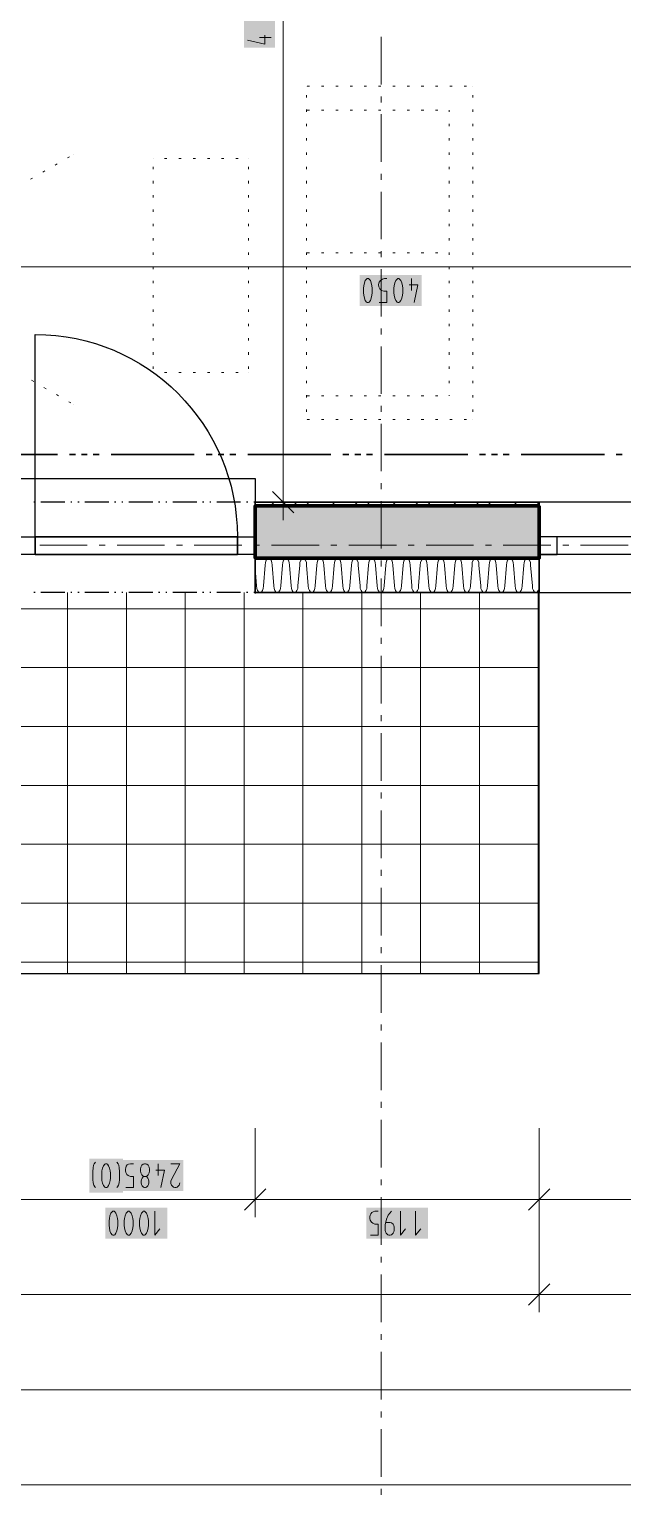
# Model space of a CAD drawing. Header units: millimetres. Extents: x 0 to 594, y 0 to 420.
# Drawn here: x 452.3 to 475.1, y 107.2 to 163.6 of the extents above; entities that cross this region are included whole.
import ezdxf

# ---------------------------------------------------------------- set-up
doc = ezdxf.new("R2010")
doc.units = ezdxf.units.MM
doc.header["$LTSCALE"] = 8
for name, color, linetype in [('PDF_Dvere', 7, 'Continuous'), ('PDF_Koty delkove', 7, 'Continuous'), ('PDF_Nabytek', 7, 'Continuous'), ('PDF_Obecne 0.25', 7, 'Continuous'), ('PDF_Okna', 7, 'Continuous'), ('PDF_Osy hlavni', 7, 'Continuous'), ('PDF_Pozarni useky', 7, 'Continuous'), ('PDF_Srafy', 7, 'Continuous'), ('PDF_Steny obvodove nosne', 7, 'Continuous'), ('PDF_Steny sendvic', 7, 'Continuous'), ('PDF_Zatepleni', 7, 'Continuous')]:
    doc.layers.add(name, color=color, linetype=linetype)

msp = doc.modelspace()

# ---------------------------------------------------------------- linework, layer by layer
at = {"layer": 'PDF_Dvere', "lineweight": 25}
msp.add_lwpolyline([(452.505, 144.084), (452.505, 151.869, -0.414213), (460.29, 144.084)], format="xyb", dxfattribs=at)
for points in [[(452.505, 143.397), (451.818, 143.397), (451.818, 144.084), (452.505, 144.084)], [(452.505, 143.397), (452.505, 144.084)], [(460.977, 143.397), (460.29, 143.397), (460.29, 144.084), (460.977, 144.084)], [(460.29, 143.397), (460.29, 144.084)]]:
    msp.add_lwpolyline(points, close=True, dxfattribs=at)
for points in [[(460.29, 144.084), (452.505, 144.084), (460.29, 144.084)], [(460.29, 143.397), (452.505, 143.397), (460.29, 143.397)]]:
    msp.add_lwpolyline(points, dxfattribs=at)
at = {"layer": 'PDF_Koty delkove', "lineweight": 18}
for points in [[(462.055, 145.412), (462.055, 167.145), (462.055, 182.78), (462.055, 188.275), (462.055, 189.603), (462.055, 196.014), (462.055, 212.729), (462.055, 218.728), (462.055, 220.102), (462.055, 222.575), (462.055, 229.444), (462.055, 236.313)], [(461.353, 163.387), (461.353, 163.044), (460.682, 163.191)], [(461.597, 163.289), (461.14, 163.289)], [(527.974, 154.474), (524.585, 154.474), (496.918, 154.474), (493.041, 154.474), (490.232, 154.474), (487.217, 154.474), (484.744, 154.474), (472.455, 154.474), (460.874, 154.474), (457.966, 154.474), (447.651, 154.474), (445.178, 154.474), (432.991, 154.474), (430.623, 154.474), (409.093, 154.474), (407.169, 154.474)], [(467.004, 154.016), (467.004, 153.558)], [(466.907, 153.772), (467.249, 153.772), (467.102, 153.1)], [(462.468, 145), (461.643, 145.824)], [(462.742, 145.412), (462.055, 145.412), (461.368, 145.412)], [(462.055, 145.412), (462.055, 144.725)], [(460.977, 119.589), (460.977, 119.999), (460.977, 120.008), (460.977, 121.329)], [(471.922, 118.597), (471.922, 118.612), (471.922, 118.62), (471.922, 118.674), (471.922, 118.683), (471.922, 118.709), (471.922, 118.718), (471.922, 118.738), (471.922, 118.747), (471.922, 118.814), (471.922, 118.824), (471.922, 118.854), (471.922, 118.864), (471.922, 118.935), (471.922, 118.944), (471.922, 119.165), (471.922, 119.173), (471.922, 119.331), (471.922, 119.335), (471.922, 119.666), (471.922, 119.674), (471.922, 121.329)], [(454.818, 119.039), (454.793, 119.069), (454.756, 119.131), (454.732, 119.221), (454.72, 119.344), (454.72, 119.649), (454.732, 119.802), (454.744, 119.894), (454.769, 119.955), (454.818, 120.015)], [(455.33, 119.115), (455.367, 119.207), (455.391, 119.314), (455.404, 119.405), (455.404, 119.588), (455.391, 119.679), (455.367, 119.786), (455.33, 119.878), (455.282, 119.939), (455.257, 119.955), (455.208, 119.955), (455.183, 119.939), (455.135, 119.878), (455.098, 119.786), (455.074, 119.679), (455.062, 119.588)], [(455.062, 119.588), (455.062, 119.405), (455.074, 119.314), (455.098, 119.207), (455.135, 119.115), (455.183, 119.054), (455.208, 119.039), (455.257, 119.039), (455.282, 119.054), (455.33, 119.115)], [(455.648, 120.015), (455.697, 119.955), (455.721, 119.894), (455.733, 119.802), (455.746, 119.649), (455.746, 119.344), (455.733, 119.221), (455.708, 119.131), (455.672, 119.069), (455.648, 119.039)], [(455.999, 119.039), (456.292, 119.039), (456.292, 119.466), (456.169, 119.466), (456.084, 119.497), (456.035, 119.543), (455.987, 119.619), (455.975, 119.679), (455.975, 119.741), (455.987, 119.802), (456.011, 119.862), (456.048, 119.908), (456.096, 119.939), (456.169, 119.955), (456.292, 119.955)], [(457.147, 119.71), (457.489, 119.71), (457.342, 119.039)], [(457.244, 119.955), (457.244, 119.497)], [(457.733, 119.955), (458.075, 119.955), (457.757, 119.344), (457.733, 119.283), (457.733, 119.191), (457.757, 119.131), (457.794, 119.085), (457.831, 119.054), (457.88, 119.039), (457.928, 119.039), (457.977, 119.054), (458.014, 119.085), (458.05, 119.131), (458.075, 119.221)], [(460.977, 118.581), (460.977, 118.588), (460.977, 118.596), (460.977, 118.605), (460.977, 118.613), (460.977, 118.618), (460.977, 118.627), (460.977, 118.651), (460.977, 118.66), (460.977, 118.667), (460.977, 118.676), (460.977, 118.695), (460.977, 118.705), (460.977, 118.772), (460.977, 118.783), (460.977, 118.815), (460.977, 118.826), (460.977, 118.851), (460.977, 118.862), (460.977, 118.945), (460.977, 118.957), (460.977, 118.995), (460.977, 119.007), (460.977, 119.094), (460.977, 119.106), (460.977, 119.379), (460.977, 119.388), (460.977, 119.584), (460.977, 119.589)], [(456.805, 119.45), (456.841, 119.405), (456.866, 119.344), (456.878, 119.283), (456.878, 119.221), (456.866, 119.161), (456.841, 119.1), (456.792, 119.054), (456.756, 119.039), (456.707, 119.039), (456.671, 119.054), (456.622, 119.1), (456.597, 119.161), (456.585, 119.221), (456.585, 119.283), (456.597, 119.344), (456.622, 119.405), (456.658, 119.45), (456.682, 119.466)], [(456.781, 119.466), (456.805, 119.45)], [(461.389, 118.993), (460.565, 118.169)], [(460.977, 119.268), (460.977, 118.581), (460.977, 117.894)], [(472.334, 118.993), (471.51, 118.169)], [(471.922, 119.268), (471.922, 118.581), (471.922, 117.894)], [(451.818, 118.581), (452.575, 118.581), (454.194, 118.581), (458.077, 118.581), (459.519, 118.581), (460.418, 118.581), (460.977, 118.581), (461.784, 118.581), (464.249, 118.581), (465.492, 118.581), (471.922, 118.581), (472.368, 118.581), (473.349, 118.581), (475.935, 118.581)], [(471.922, 118.581), (471.922, 118.584), (471.922, 118.589), (471.922, 118.597)], [(455.676, 117.482), (455.688, 117.573), (455.688, 117.756), (455.676, 117.848), (455.651, 117.955), (455.614, 118.046), (455.566, 118.108), (455.541, 118.123), (455.492, 118.123), (455.467, 118.108), (455.419, 118.046), (455.382, 117.955), (455.358, 117.848), (455.346, 117.756)], [(456.52, 117.756), (456.52, 117.573), (456.532, 117.482), (456.556, 117.375), (456.593, 117.283), (456.642, 117.222), (456.667, 117.207), (456.715, 117.207), (456.74, 117.222), (456.788, 117.283), (456.825, 117.375), (456.85, 117.482), (456.862, 117.573), (456.862, 117.756), (456.85, 117.848), (456.825, 117.955), (456.788, 118.046), (456.74, 118.108), (456.715, 118.123), (456.667, 118.123), (456.642, 118.108), (456.593, 118.046), (456.556, 117.955), (456.532, 117.848), (456.52, 117.756)], [(457.107, 118.123), (457.107, 117.207), (457.302, 117.451)], [(465.422, 117.207), (465.715, 117.207), (465.715, 117.634), (465.592, 117.634), (465.507, 117.665), (465.458, 117.711), (465.41, 117.787), (465.397, 117.848), (465.397, 117.909), (465.41, 117.97), (465.434, 118.031), (465.471, 118.077), (465.519, 118.108), (465.592, 118.123), (465.715, 118.123)], [(466.229, 118.123), (466.106, 117.97), (466.033, 117.817), (465.984, 117.604), (465.984, 117.39), (465.997, 117.329), (466.021, 117.283), (466.045, 117.253), (466.082, 117.222), (466.131, 117.207), (466.18, 117.207), (466.229, 117.222), (466.265, 117.253), (466.29, 117.283), (466.315, 117.329), (466.327, 117.39), (466.327, 117.512), (466.315, 117.573), (466.29, 117.634), (466.229, 117.68), (466.18, 117.696), (466.009, 117.696)], [(466.571, 118.123), (466.571, 117.207), (466.767, 117.451)], [(467.159, 118.123), (467.159, 117.207), (467.354, 117.451)], [(471.922, 114.923), (471.922, 118.389)], [(455.346, 117.756), (455.346, 117.573), (455.358, 117.482), (455.382, 117.375), (455.419, 117.283), (455.467, 117.222), (455.492, 117.207), (455.541, 117.207), (455.566, 117.222), (455.614, 117.283), (455.651, 117.375), (455.676, 117.482)], [(471.922, 115.61), (471.922, 114.923), (471.922, 114.236)], [(472.334, 115.335), (471.51, 114.511)], [(542.628, 114.923), (535.955, 114.923), (527.974, 114.923), (509.656, 114.923), (471.922, 114.923), (428.509, 114.923), (397.232, 114.923), (368.84, 114.923), (332.021, 114.923), (303.629, 114.923), (281.831, 114.923), (253.439, 114.923), (216.621, 114.923), (188.229, 114.923), (162.355, 114.923), (144.112, 114.923), (139.207, 114.923), (109.188, 114.923), (95.862, 114.923)], [(527.974, 111.254), (337.345, 111.254), (144.112, 111.254), (139.207, 111.254), (109.188, 111.254), (95.862, 111.254)], [(527.974, 107.591), (313.269, 107.591), (95.862, 107.591)]]:
    msp.add_lwpolyline(points, dxfattribs=at)
for points in [[(465.145, 153.649), (465.145, 153.466), (465.158, 153.375), (465.182, 153.268), (465.219, 153.176), (465.267, 153.115), (465.292, 153.1), (465.341, 153.1), (465.366, 153.115), (465.414, 153.176), (465.451, 153.268), (465.476, 153.375), (465.488, 153.466), (465.488, 153.649), (465.476, 153.741), (465.451, 153.848), (465.414, 153.939), (465.366, 154.001), (465.341, 154.016), (465.292, 154.016), (465.267, 154.001), (465.219, 153.939), (465.182, 153.848), (465.158, 153.741)], [(466.32, 153.649), (466.32, 153.466), (466.332, 153.375), (466.356, 153.268), (466.393, 153.176), (466.441, 153.115), (466.466, 153.1), (466.515, 153.1), (466.54, 153.115), (466.588, 153.176), (466.625, 153.268), (466.65, 153.375), (466.662, 153.466), (466.662, 153.649), (466.65, 153.741), (466.625, 153.848), (466.588, 153.939), (466.54, 154.001), (466.515, 154.016), (466.466, 154.016), (466.441, 154.001), (466.393, 153.939), (466.356, 153.848), (466.332, 153.741)], [(456.561, 119.741), (456.561, 119.679), (456.573, 119.603), (456.609, 119.527), (456.658, 119.481), (456.682, 119.466), (456.781, 119.466), (456.805, 119.481), (456.854, 119.527), (456.89, 119.603), (456.903, 119.679), (456.903, 119.741), (456.89, 119.817), (456.854, 119.894), (456.805, 119.939), (456.756, 119.955), (456.707, 119.955), (456.658, 119.939), (456.609, 119.894), (456.573, 119.817)], [(455.933, 117.756), (455.933, 117.573), (455.945, 117.482), (455.969, 117.375), (456.006, 117.283), (456.054, 117.222), (456.079, 117.207), (456.128, 117.207), (456.153, 117.222), (456.201, 117.283), (456.238, 117.375), (456.263, 117.482), (456.275, 117.573), (456.275, 117.756), (456.263, 117.848), (456.238, 117.955), (456.201, 118.046), (456.153, 118.108), (456.128, 118.123), (456.079, 118.123), (456.054, 118.108), (456.006, 118.046), (455.969, 117.955), (455.945, 117.848)]]:
    msp.add_lwpolyline(points, close=True, dxfattribs=at)
msp.add_lwpolyline([(465.757, 153.1), (466.05, 153.1), (466.05, 153.527), (465.928, 153.527), (465.843, 153.558, -0.843843), (466.05, 154.016)], format="xyb", dxfattribs=at)
at = {"layer": 'PDF_Koty delkove', "color": 7, "lineweight": 18, "true_color": 0xffffff, "transparency": 33554559}
for points in [[(461.735, 162.907), (461.735, 165.285), (460.544, 162.907), (460.544, 165.285)], [(467.387, 154.154), (465.008, 154.154), (467.387, 152.963), (465.008, 152.963)], [(455.883, 120.153), (454.583, 120.153), (455.883, 118.841), (454.583, 118.841)], [(458.213, 120.092), (455.837, 120.092), (458.213, 118.902), (455.837, 118.902)], [(457.587, 118.261), (455.208, 118.261), (457.587, 117.07), (455.208, 117.07)], [(467.639, 118.261), (465.26, 118.261), (467.639, 117.07), (465.26, 117.07)]]:
    msp.add_solid(points, dxfattribs=at)
at = {"layer": 'PDF_Nabytek', "lineweight": 13}
for points in [[(462.957, 161.417), (462.957, 161.417)], [(462.957, 161.417), (462.957, 161.417)], [(463.073, 161.417), (462.981, 161.417)], [(463.622, 161.417), (463.531, 161.417)], [(464.172, 161.417), (464.08, 161.417)], [(464.721, 161.417), (464.63, 161.417)], [(465.271, 161.417), (465.179, 161.417)], [(465.82, 161.417), (465.729, 161.417)], [(466.37, 161.417), (466.278, 161.417)], [(466.919, 161.417), (466.828, 161.417)], [(467.469, 161.417), (467.377, 161.417)], [(468.018, 161.417), (467.927, 161.417)], [(468.568, 161.417), (468.476, 161.417)], [(469.117, 161.417), (469.026, 161.417)], [(469.368, 161.417), (469.368, 161.417)], [(469.368, 161.417), (469.368, 161.417)], [(462.957, 160.98), (462.957, 161.071)], [(469.368, 160.98), (469.368, 161.071)], [(462.957, 160.43), (462.957, 160.522)], [(462.957, 160.501), (462.957, 160.501)], [(463.073, 160.501), (462.981, 160.501)], [(463.622, 160.501), (463.531, 160.501)], [(464.172, 160.501), (464.08, 160.501)], [(464.721, 160.501), (464.63, 160.501)], [(465.271, 160.501), (465.179, 160.501)], [(465.82, 160.501), (465.729, 160.501)], [(466.37, 160.501), (466.278, 160.501)], [(466.919, 160.501), (466.828, 160.501)], [(467.469, 160.501), (467.377, 160.501)], [(468.018, 160.501), (467.927, 160.501)], [(468.453, 160.43), (468.453, 160.501)], [(468.453, 160.501), (468.453, 160.501)], [(468.453, 160.501), (468.453, 160.501)], [(469.368, 160.43), (469.368, 160.522)], [(462.957, 159.881), (462.957, 159.972)], [(468.453, 159.881), (468.453, 159.972)], [(469.368, 159.881), (469.368, 159.972)], [(462.957, 159.331), (462.957, 159.423)], [(468.453, 159.331), (468.453, 159.423)], [(469.368, 159.331), (469.368, 159.423)], [(453.743, 158.663), (453.822, 158.708)], [(453.961, 158.789), (453.961, 158.789)], [(457.052, 158.64), (457.052, 158.64)], [(457.052, 158.64), (457.052, 158.64)], [(457.577, 158.64), (457.486, 158.64)], [(458.127, 158.64), (458.035, 158.64)], [(458.676, 158.64), (458.585, 158.64)], [(459.226, 158.64), (459.134, 158.64)], [(459.775, 158.64), (459.684, 158.64)], [(460.325, 158.64), (460.233, 158.64)], [(460.716, 158.64), (460.716, 158.64)], [(460.716, 158.64), (460.716, 158.64)], [(462.957, 158.782), (462.957, 158.873)], [(468.453, 158.782), (468.453, 158.873)], [(469.368, 158.782), (469.368, 158.873)], [(452.791, 158.113), (452.87, 158.159)], [(453.267, 158.388), (453.346, 158.434)], [(457.052, 158.232), (457.052, 158.324)], [(460.716, 158.232), (460.716, 158.324)], [(462.957, 158.232), (462.957, 158.324)], [(468.453, 158.232), (468.453, 158.324)], [(469.368, 158.232), (469.368, 158.324)], [(452.315, 157.838), (452.394, 157.884)], [(457.052, 157.683), (457.052, 157.774)], [(460.716, 157.683), (460.716, 157.774)], [(462.957, 157.683), (462.957, 157.774)], [(468.453, 157.683), (468.453, 157.774)], [(469.368, 157.683), (469.368, 157.774)], [(457.052, 157.133), (457.052, 157.225)], [(460.716, 157.133), (460.716, 157.225)], [(462.957, 157.133), (462.957, 157.225)], [(468.453, 157.133), (468.453, 157.225)], [(469.368, 157.133), (469.368, 157.225)], [(457.052, 156.584), (457.052, 156.675)], [(460.716, 156.584), (460.716, 156.675)], [(462.957, 156.584), (462.957, 156.675)], [(468.453, 156.584), (468.453, 156.675)], [(469.368, 156.584), (469.368, 156.675)], [(457.052, 156.034), (457.052, 156.126)], [(460.716, 156.034), (460.716, 156.126)], [(462.957, 156.034), (462.957, 156.126)], [(468.453, 156.034), (468.453, 156.126)], [(469.368, 156.034), (469.368, 156.126)], [(457.052, 155.484), (457.052, 155.576)], [(460.716, 155.484), (460.716, 155.576)], [(462.957, 155.484), (462.957, 155.576)], [(468.453, 155.484), (468.453, 155.576)], [(469.368, 155.484), (469.368, 155.576)], [(457.052, 154.935), (457.052, 155.027)], [(460.716, 154.935), (460.716, 155.027)], [(462.957, 154.935), (462.957, 155.027)], [(462.957, 155.006), (462.957, 155.006)], [(463.073, 155.006), (462.981, 155.006)], [(463.622, 155.006), (463.531, 155.006)], [(464.172, 155.006), (464.08, 155.006)], [(464.721, 155.006), (464.63, 155.006)], [(465.271, 155.006), (465.179, 155.006)], [(465.82, 155.006), (465.729, 155.006)], [(466.37, 155.006), (466.278, 155.006)], [(466.919, 155.006), (466.828, 155.006)], [(467.469, 155.006), (467.377, 155.006)], [(468.018, 155.006), (467.927, 155.006)], [(468.453, 154.935), (468.453, 155.027)], [(468.453, 155.006), (468.453, 155.006)], [(469.368, 154.935), (469.368, 155.027)], [(457.052, 154.385), (457.052, 154.477)], [(460.716, 154.385), (460.716, 154.477)], [(462.957, 154.385), (462.957, 154.477)], [(468.453, 154.385), (468.453, 154.477)], [(469.368, 154.385), (469.368, 154.477)], [(457.052, 153.836), (457.052, 153.927)], [(460.716, 153.836), (460.716, 153.927)], [(462.957, 153.836), (462.957, 153.927)], [(468.453, 153.836), (468.453, 153.927)], [(469.368, 153.836), (469.368, 153.927)], [(457.052, 153.286), (457.052, 153.378)], [(457.052, 152.737), (457.052, 152.828)], [(460.716, 153.286), (460.716, 153.378)], [(460.716, 152.737), (460.716, 152.828)], [(462.957, 153.286), (462.957, 153.378)], [(462.957, 152.737), (462.957, 152.828)], [(468.453, 153.286), (468.453, 153.378)], [(468.453, 152.737), (468.453, 152.828)], [(469.368, 153.286), (469.368, 153.378)], [(469.368, 152.737), (469.368, 152.828)], [(457.052, 152.187), (457.052, 152.279)], [(460.716, 152.187), (460.716, 152.279)], [(462.957, 152.187), (462.957, 152.279)], [(468.453, 152.187), (468.453, 152.279)], [(469.368, 152.187), (469.368, 152.279)], [(457.052, 151.638), (457.052, 151.729)], [(460.716, 151.638), (460.716, 151.729)], [(462.957, 151.638), (462.957, 151.729)], [(468.453, 151.638), (468.453, 151.729)], [(469.368, 151.638), (469.368, 151.729)], [(457.052, 151.088), (457.052, 151.18)], [(460.716, 151.088), (460.716, 151.18)], [(462.957, 151.088), (462.957, 151.18)], [(468.453, 151.088), (468.453, 151.18)], [(469.368, 151.088), (469.368, 151.18)], [(457.052, 150.539), (457.052, 150.63)], [(460.716, 150.539), (460.716, 150.63)], [(462.957, 150.539), (462.957, 150.63)], [(468.453, 150.539), (468.453, 150.63)], [(469.368, 150.539), (469.368, 150.63)], [(452.443, 150.056), (452.364, 150.102)], [(457.052, 150.397), (457.052, 150.397)], [(457.052, 150.397), (457.052, 150.397)], [(457.577, 150.397), (457.486, 150.397)], [(458.127, 150.397), (458.035, 150.397)], [(458.676, 150.397), (458.585, 150.397)], [(459.226, 150.397), (459.134, 150.397)], [(459.775, 150.397), (459.684, 150.397)], [(460.325, 150.397), (460.233, 150.397)], [(460.716, 150.397), (460.716, 150.397)], [(460.716, 150.397), (460.716, 150.397)], [(462.957, 149.989), (462.957, 150.081)], [(468.453, 149.989), (468.453, 150.081)], [(469.368, 149.989), (469.368, 150.081)], [(452.919, 149.781), (452.84, 149.827)], [(453.395, 149.506), (453.316, 149.552)], [(462.957, 149.44), (462.957, 149.531)], [(462.957, 149.51), (462.957, 149.51)], [(463.073, 149.51), (462.981, 149.51)], [(463.622, 149.51), (463.531, 149.51)], [(464.172, 149.51), (464.08, 149.51)], [(464.721, 149.51), (464.63, 149.51)], [(465.271, 149.51), (465.179, 149.51)], [(465.82, 149.51), (465.729, 149.51)], [(466.37, 149.51), (466.278, 149.51)], [(466.919, 149.51), (466.828, 149.51)], [(467.469, 149.51), (467.377, 149.51)], [(468.018, 149.51), (467.927, 149.51)], [(468.453, 149.51), (468.453, 149.531)], [(468.453, 149.51), (468.453, 149.51)], [(468.453, 149.51), (468.453, 149.51)], [(469.368, 149.44), (469.368, 149.531)], [(453.871, 149.232), (453.792, 149.277)], [(453.961, 149.18), (453.961, 149.18)], [(462.957, 148.89), (462.957, 148.982)], [(469.368, 148.89), (469.368, 148.982)], [(462.957, 148.594), (462.957, 148.594)], [(462.957, 148.594), (462.957, 148.594)], [(463.073, 148.594), (462.981, 148.594)], [(463.622, 148.594), (463.531, 148.594)], [(464.172, 148.594), (464.08, 148.594)], [(464.721, 148.594), (464.63, 148.594)], [(465.271, 148.594), (465.179, 148.594)], [(465.82, 148.594), (465.729, 148.594)], [(466.37, 148.594), (466.278, 148.594)], [(466.919, 148.594), (466.828, 148.594)], [(467.469, 148.594), (467.377, 148.594)], [(468.018, 148.594), (467.927, 148.594)], [(468.568, 148.594), (468.476, 148.594)], [(469.117, 148.594), (469.026, 148.594)], [(469.368, 148.594), (469.368, 148.594)], [(469.368, 148.594), (469.368, 148.594)]]:
    msp.add_lwpolyline(points, dxfattribs=at)
at = {"layer": 'PDF_Obecne 0.25', "lineweight": 25}
for points in [[(451.818, 145.412), (451.818, 146.328), (460.977, 146.328), (460.977, 145.412)], [(447.743, 127.278), (471.922, 127.278), (471.922, 141.932)]]:
    msp.add_lwpolyline(points, dxfattribs=at)
at = {"layer": 'PDF_Okna', "lineweight": 25}
for points in [[(484.744, 145.412), (471.922, 145.412)], [(484.744, 144.084), (471.922, 144.084)], [(484.744, 143.397), (471.922, 143.397)], [(471.922, 141.932), (484.744, 141.932)]]:
    msp.add_lwpolyline(points, dxfattribs=at)
msp.add_lwpolyline([(471.922, 143.397), (472.609, 143.397), (472.609, 144.084), (471.922, 144.084)], close=True, dxfattribs=at)
at = {"layer": 'PDF_Osy hlavni', "lineweight": 18}
for points in [[(465.831, 161.483), (465.831, 163.315)], [(465.831, 160.797), (465.831, 161.026)], [(465.831, 158.507), (465.831, 160.339)], [(465.831, 157.82), (465.831, 158.049)], [(465.831, 155.53), (465.831, 157.362)], [(465.831, 154.843), (465.831, 155.072)], [(465.831, 152.554), (465.831, 154.385)], [(465.831, 151.867), (465.831, 152.096)], [(465.831, 149.577), (465.831, 151.409)], [(465.831, 148.89), (465.831, 149.119)], [(465.831, 146.6), (465.831, 148.432)], [(465.831, 145.914), (465.831, 146.142)], [(465.831, 143.624), (465.831, 145.456)], [(454.509, 143.763), (452.677, 143.763)], [(455.196, 143.763), (454.967, 143.763)], [(457.486, 143.763), (455.654, 143.763)], [(458.173, 143.763), (457.944, 143.763)], [(460.462, 143.763), (458.631, 143.763)], [(461.149, 143.763), (460.92, 143.763)], [(463.439, 143.763), (461.607, 143.763)], [(464.126, 143.763), (463.897, 143.763)], [(466.416, 143.763), (464.584, 143.763)], [(467.102, 143.763), (466.874, 143.763)], [(469.392, 143.763), (467.56, 143.763)], [(470.079, 143.763), (469.85, 143.763)], [(472.369, 143.763), (470.537, 143.763)], [(473.056, 143.763), (472.827, 143.763)], [(475.345, 143.763), (473.514, 143.763)], [(465.831, 142.937), (465.831, 143.166)], [(465.831, 140.647), (465.831, 142.479)], [(465.831, 139.96), (465.831, 140.189)], [(465.831, 137.671), (465.831, 139.502)], [(465.831, 136.984), (465.831, 137.213)], [(465.831, 134.694), (465.831, 136.526)], [(465.831, 134.007), (465.831, 134.236)], [(465.831, 131.717), (465.831, 133.549)], [(465.831, 131.031), (465.831, 131.259)], [(465.831, 128.741), (465.831, 130.573)], [(465.831, 128.054), (465.831, 128.283)], [(465.831, 125.764), (465.831, 127.596)], [(465.831, 125.077), (465.831, 125.306)], [(465.831, 122.788), (465.831, 124.619)], [(465.831, 122.101), (465.831, 122.33)], [(465.831, 119.811), (465.831, 121.643)], [(465.831, 119.124), (465.831, 119.353)], [(465.831, 116.834), (465.831, 118.666)], [(465.831, 116.147), (465.831, 116.376)], [(465.831, 113.858), (465.831, 115.69)], [(465.831, 113.171), (465.831, 113.4)], [(465.831, 110.881), (465.831, 112.713)], [(465.831, 110.194), (465.831, 110.423)], [(465.831, 107.905), (465.831, 109.736)], [(465.831, 107.218), (465.831, 107.447)]]:
    msp.add_lwpolyline(points, dxfattribs=at)
at = {"layer": 'PDF_Pozarni useky', "lineweight": 35}
for points in [[(453.364, 147.244), (450.159, 147.244)], [(454.051, 147.244), (453.822, 147.244)], [(454.509, 147.244), (454.28, 147.244)], [(454.967, 147.244), (454.738, 147.244)], [(458.631, 147.244), (455.425, 147.244)], [(459.318, 147.244), (459.089, 147.244)], [(459.775, 147.244), (459.546, 147.244)], [(460.233, 147.244), (460.004, 147.244)], [(463.897, 147.244), (460.691, 147.244)], [(464.584, 147.244), (464.355, 147.244)], [(465.042, 147.244), (464.813, 147.244)], [(465.5, 147.244), (465.271, 147.244)], [(469.163, 147.244), (465.958, 147.244)], [(469.85, 147.244), (469.621, 147.244)], [(470.308, 147.244), (470.079, 147.244)], [(470.766, 147.244), (470.537, 147.244)], [(474.429, 147.244), (471.224, 147.244)], [(475.116, 147.244), (474.887, 147.244)]]:
    msp.add_lwpolyline(points, dxfattribs=at)
at = {"layer": 'PDF_Srafy', "lineweight": 9}
for points in [[(453.746, 141.932), (453.746, 141.314), (453.746, 136.78), (453.746, 132.247), (453.746, 127.713), (453.746, 127.278)], [(456.013, 141.932), (456.013, 139.047), (456.013, 134.513), (456.013, 129.98), (456.013, 127.278)], [(458.28, 141.932), (458.28, 141.314)], [(460.546, 141.932), (460.546, 139.047)], [(462.813, 141.932), (462.813, 141.314), (462.813, 136.78)], [(465.08, 141.932), (465.08, 139.047), (465.08, 134.513)], [(467.346, 141.932), (467.346, 141.314), (467.346, 136.78), (467.346, 132.247)], [(469.613, 141.932), (469.613, 139.047), (469.613, 134.513), (469.613, 129.98)], [(471.88, 141.932), (471.88, 141.314), (471.88, 136.78), (471.88, 132.247), (471.88, 127.713), (471.88, 127.278)], [(471.922, 141.314), (471.88, 141.314), (467.346, 141.314), (462.813, 141.314), (458.28, 141.314), (453.746, 141.314), (449.213, 141.314), (444.68, 141.314), (440.146, 141.314)], [(458.28, 141.314), (458.28, 136.78), (458.28, 132.247), (458.28, 127.713), (458.28, 127.278)], [(471.922, 139.047), (469.613, 139.047), (465.08, 139.047), (460.546, 139.047), (456.013, 139.047), (451.48, 139.047), (446.946, 139.047), (442.413, 139.047)], [(460.546, 139.047), (460.546, 134.513), (460.546, 129.98), (460.546, 127.278)], [(471.922, 136.78), (471.88, 136.78), (467.346, 136.78), (462.813, 136.78), (458.28, 136.78), (453.746, 136.78), (449.213, 136.78), (444.68, 136.78)], [(462.813, 136.78), (462.813, 132.247), (462.813, 127.713), (462.813, 127.278)], [(471.922, 134.513), (469.613, 134.513), (465.08, 134.513), (460.546, 134.513), (456.013, 134.513), (451.48, 134.513), (446.946, 134.513)], [(465.08, 134.513), (465.08, 129.98), (465.08, 127.278)], [(471.922, 132.247), (471.88, 132.247), (467.346, 132.247), (462.813, 132.247), (458.28, 132.247), (453.746, 132.247), (449.213, 132.247)], [(467.346, 132.247), (467.346, 127.713), (467.346, 127.278)], [(471.922, 129.98), (469.613, 129.98), (465.08, 129.98), (460.546, 129.98), (456.013, 129.98), (451.48, 129.98)], [(469.613, 129.98), (469.613, 127.278)], [(453.746, 127.713), (449.213, 127.713), (444.68, 127.713), (440.146, 127.713), (435.613, 127.713), (431.08, 127.713), (428.509, 127.713)], [(471.922, 127.713), (471.88, 127.713), (467.346, 127.713), (462.813, 127.713), (458.28, 127.713), (453.746, 127.713)]]:
    msp.add_lwpolyline(points, dxfattribs=at)
at = {"layer": 'PDF_Steny obvodove nosne', "lineweight": 70}
msp.add_lwpolyline([(471.922, 145.275), (460.977, 145.275), (460.977, 143.26), (471.922, 143.26)], close=True, dxfattribs=at)
at = {"layer": 'PDF_Steny obvodove nosne', "color": 9, "lineweight": 9, "true_color": 0xc0c0c0, "transparency": 33554559}
msp.add_solid([(471.922, 145.275), (460.977, 145.275), (471.922, 143.26), (460.977, 143.26)], dxfattribs=at)
at = {"layer": 'PDF_Steny sendvic', "lineweight": 25}
for points in [[(452.494, 145.412), (452.448, 145.412)], [(453.639, 145.412), (452.723, 145.412)], [(453.914, 145.412), (453.868, 145.412)], [(454.189, 145.412), (454.143, 145.412)], [(455.333, 145.412), (454.418, 145.412)], [(455.608, 145.412), (455.562, 145.412)], [(455.883, 145.412), (455.837, 145.412)], [(457.028, 145.412), (456.112, 145.412)], [(457.303, 145.412), (457.257, 145.412)], [(457.577, 145.412), (457.532, 145.412)], [(458.722, 145.412), (457.806, 145.412)], [(458.997, 145.412), (458.951, 145.412)], [(459.272, 145.412), (459.226, 145.412)], [(460.417, 145.412), (459.501, 145.412)], [(460.691, 145.412), (460.646, 145.412)], [(460.966, 145.412), (460.92, 145.412)], [(452.494, 141.932), (452.448, 141.932)], [(453.639, 141.932), (452.723, 141.932)], [(453.914, 141.932), (453.868, 141.932)], [(454.189, 141.932), (454.143, 141.932)], [(455.333, 141.932), (454.418, 141.932)], [(455.608, 141.932), (455.562, 141.932)], [(455.883, 141.932), (455.837, 141.932)], [(457.028, 141.932), (456.112, 141.932)], [(457.303, 141.932), (457.257, 141.932)], [(457.577, 141.932), (457.532, 141.932)], [(458.722, 141.932), (457.806, 141.932)], [(458.997, 141.932), (458.951, 141.932)], [(459.272, 141.932), (459.226, 141.932)], [(460.417, 141.932), (459.501, 141.932)], [(460.691, 141.932), (460.646, 141.932)], [(460.966, 141.932), (460.92, 141.932)]]:
    msp.add_lwpolyline(points, dxfattribs=at)
at = {"layer": 'PDF_Steny sendvic', "lineweight": 35}
for points in [[(460.977, 145.275), (460.977, 145.412)], [(471.922, 145.412), (460.977, 145.412)], [(460.977, 145.275), (471.922, 145.275)], [(471.922, 145.412), (471.922, 145.275)]]:
    msp.add_lwpolyline(points, dxfattribs=at)
at = {"layer": 'PDF_Steny sendvic', "lineweight": 9}
for points in [[(461.572, 145.275), (461.71, 145.412)], [(462.621, 145.275), (462.484, 145.412)], [(463.088, 145.275), (462.951, 145.412)], [(463.908, 145.275), (464.045, 145.412)], [(464.957, 145.275), (464.819, 145.412)], [(465.424, 145.275), (465.286, 145.412)], [(466.243, 145.275), (466.381, 145.412)], [(466.381, 145.412), (466.381, 145.412)], [(467.292, 145.275), (467.155, 145.412)], [(467.759, 145.275), (467.622, 145.412)], [(468.579, 145.275), (468.716, 145.412)], [(469.628, 145.275), (469.49, 145.412)], [(470.095, 145.275), (469.957, 145.412)], [(470.914, 145.275), (471.052, 145.412)], [(471.922, 145.316), (471.826, 145.412)]]:
    msp.add_lwpolyline(points, dxfattribs=at)
at = {"layer": 'PDF_Steny sendvic', "lineweight": 25, "transparency": 33554559}
for points in [[(461.034, 145.412), (460.977, 145.355), (460.977, 145.469), (460.92, 145.412)], [(461.034, 141.932), (460.977, 141.874), (460.977, 141.989), (460.92, 141.932)]]:
    msp.add_solid(points, dxfattribs=at)
at = {"layer": 'PDF_Zatepleni', "lineweight": 35}
msp.add_lwpolyline([(471.922, 143.26), (460.977, 143.26), (460.977, 143.076), (460.977, 141.932), (471.922, 141.932), (471.922, 143.076)], close=True, dxfattribs=at)
at = {"layer": 'PDF_Zatepleni', "lineweight": 9}
for points in [[(461.483, 143.259), (461.446, 143.241), (461.402, 143.183), (461.374, 143.096), (461.363, 142.994)], [(461.63, 142.994), (461.62, 143.096), (461.591, 143.183), (461.548, 143.241), (461.511, 143.259)], [(462.147, 143.259), (462.11, 143.241), (462.066, 143.183), (462.038, 143.096), (462.027, 142.994)], [(462.294, 142.994), (462.284, 143.096), (462.255, 143.183), (462.212, 143.241), (462.175, 143.259)], [(462.811, 143.259), (462.774, 143.241), (462.73, 143.183), (462.702, 143.096), (462.691, 142.994)], [(462.958, 142.994), (462.948, 143.096), (462.919, 143.183), (462.876, 143.241), (462.839, 143.259)], [(463.475, 143.259), (463.438, 143.241), (463.394, 143.183), (463.366, 143.096), (463.355, 142.994)], [(463.622, 142.994), (463.612, 143.096), (463.583, 143.183), (463.54, 143.241), (463.503, 143.259)], [(464.139, 143.259), (464.102, 143.241), (464.058, 143.183), (464.03, 143.096), (464.019, 142.994)], [(464.286, 142.994), (464.276, 143.096), (464.247, 143.183), (464.204, 143.241), (464.167, 143.259)], [(464.803, 143.259), (464.766, 143.241), (464.722, 143.183), (464.694, 143.096), (464.683, 142.994)], [(465.016, 142.197), (464.95, 142.994), (464.94, 143.096), (464.911, 143.183), (464.868, 143.241), (464.831, 143.259)], [(465.467, 143.259), (465.43, 143.241), (465.387, 143.183), (465.358, 143.096), (465.347, 142.994)], [(465.68, 142.197), (465.614, 142.994), (465.604, 143.096), (465.575, 143.183), (465.532, 143.241), (465.495, 143.259)], [(466.131, 143.259), (466.094, 143.241), (466.051, 143.183), (466.022, 143.096), (466.011, 142.994)], [(466.344, 142.197), (466.278, 142.994), (466.268, 143.096), (466.239, 143.183), (466.196, 143.241), (466.159, 143.259)], [(466.795, 143.259), (466.758, 143.241), (466.715, 143.183), (466.686, 143.096), (466.675, 142.994)], [(467.008, 142.197), (466.942, 142.994), (466.932, 143.096), (466.903, 143.183), (466.86, 143.241), (466.823, 143.259)], [(467.459, 143.259), (467.422, 143.241), (467.379, 143.183), (467.35, 143.096), (467.339, 142.994)], [(467.596, 143.096), (467.567, 143.183), (467.524, 143.241), (467.487, 143.259)], [(468.123, 143.259), (468.086, 143.241), (468.043, 143.183), (468.014, 143.096), (468.003, 142.994)], [(468.27, 142.994), (468.26, 143.096), (468.231, 143.183), (468.188, 143.241), (468.151, 143.259)], [(468.787, 143.259), (468.75, 143.241), (468.707, 143.183), (468.678, 143.096), (468.667, 142.994)], [(468.934, 142.994), (468.924, 143.096), (468.895, 143.183), (468.852, 143.241), (468.815, 143.259)], [(469.451, 143.259), (469.414, 143.241), (469.371, 143.183), (469.342, 143.096), (469.331, 142.994)], [(469.598, 142.994), (469.588, 143.096), (469.559, 143.183), (469.516, 143.241), (469.479, 143.259)], [(470.115, 143.259), (470.078, 143.241), (470.035, 143.183), (470.006, 143.096), (469.995, 142.994)], [(470.262, 142.994), (470.252, 143.096), (470.223, 143.183), (470.18, 143.241), (470.143, 143.259)], [(470.779, 143.259), (470.742, 143.241), (470.699, 143.183), (470.67, 143.096), (470.66, 142.994)], [(470.926, 142.994), (470.916, 143.096), (470.887, 143.183), (470.844, 143.241), (470.807, 143.259)], [(471.443, 143.259), (471.406, 143.241), (471.363, 143.183), (471.334, 143.096), (471.324, 142.994)], [(471.59, 142.994), (471.58, 143.096), (471.551, 143.183), (471.508, 143.241), (471.471, 143.259)], [(461.032, 142.197), (460.977, 142.863)], [(461.363, 142.994), (461.298, 142.197)], [(461.363, 142.994), (461.363, 142.994)], [(461.696, 142.197), (461.63, 142.994)], [(462.027, 142.994), (461.962, 142.197)], [(462.027, 142.994), (462.027, 142.994)], [(462.36, 142.197), (462.294, 142.994)], [(462.691, 142.994), (462.626, 142.197)], [(462.691, 142.994), (462.691, 142.994)], [(463.024, 142.197), (462.958, 142.994)], [(463.355, 142.994), (463.29, 142.197)], [(463.355, 142.994), (463.355, 142.994)], [(463.688, 142.197), (463.622, 142.994)], [(464.019, 142.994), (463.954, 142.197)], [(464.019, 142.994), (464.019, 142.994)], [(464.352, 142.197), (464.286, 142.994)], [(464.683, 142.994), (464.618, 142.197)], [(464.683, 142.994), (464.683, 142.994)], [(465.347, 142.994), (465.282, 142.197)], [(465.347, 142.994), (465.347, 142.994)], [(466.011, 142.994), (465.946, 142.197)], [(466.011, 142.994), (466.011, 142.994)], [(466.675, 142.994), (466.61, 142.197)], [(466.675, 142.994), (466.675, 142.994)], [(467.339, 142.994), (467.274, 142.197)], [(467.339, 142.994), (467.339, 142.994)], [(467.606, 142.994), (467.596, 143.096)], [(467.672, 142.197), (467.606, 142.994)], [(468.003, 142.994), (467.938, 142.197)], [(468.003, 142.994), (468.003, 142.994)], [(468.336, 142.197), (468.27, 142.994)], [(468.667, 142.994), (468.602, 142.197)], [(468.667, 142.994), (468.667, 142.994)], [(469, 142.197), (468.934, 142.994)], [(469.331, 142.994), (469.266, 142.197)], [(469.331, 142.994), (469.331, 142.994)], [(469.664, 142.197), (469.598, 142.994)], [(469.995, 142.994), (469.93, 142.197)], [(469.995, 142.994), (469.995, 142.994)], [(470.328, 142.197), (470.262, 142.994)], [(470.66, 142.994), (470.594, 142.197)], [(470.66, 142.994), (470.66, 142.994)], [(470.992, 142.197), (470.926, 142.994)], [(471.324, 142.994), (471.258, 142.197), (471.248, 142.096), (471.219, 142.009), (471.176, 141.952), (471.125, 141.932)], [(471.324, 142.994), (471.324, 142.994)], [(471.656, 142.197), (471.59, 142.994)], [(461.032, 142.197), (461.042, 142.096), (461.071, 142.009), (461.114, 141.952), (461.165, 141.932)], [(461.165, 141.932), (461.216, 141.952), (461.259, 142.009), (461.287, 142.096), (461.298, 142.197)], [(461.696, 142.197), (461.706, 142.096), (461.735, 142.009), (461.778, 141.952), (461.829, 141.932)], [(461.829, 141.932), (461.88, 141.952), (461.923, 142.009), (461.952, 142.096), (461.962, 142.197)], [(462.36, 142.197), (462.37, 142.096), (462.399, 142.009), (462.442, 141.952), (462.493, 141.932)], [(462.493, 141.932), (462.544, 141.952), (462.587, 142.009), (462.616, 142.096), (462.626, 142.197)], [(463.024, 142.197), (463.034, 142.096), (463.063, 142.009), (463.106, 141.952), (463.157, 141.932)], [(463.251, 142.009), (463.28, 142.096), (463.29, 142.197)], [(463.688, 142.197), (463.698, 142.096), (463.727, 142.009), (463.77, 141.952), (463.821, 141.932)], [(463.821, 141.932), (463.872, 141.952), (463.915, 142.009), (463.944, 142.096), (463.954, 142.197)], [(464.352, 142.197), (464.362, 142.096), (464.391, 142.009)], [(464.485, 141.932), (464.536, 141.952), (464.579, 142.009), (464.608, 142.096), (464.618, 142.197)], [(465.016, 142.197), (465.026, 142.096), (465.055, 142.009), (465.098, 141.952), (465.149, 141.932)], [(465.149, 141.932), (465.2, 141.952), (465.243, 142.009), (465.272, 142.096), (465.282, 142.197)], [(465.68, 142.197), (465.69, 142.096), (465.719, 142.009), (465.762, 141.952), (465.813, 141.932)], [(465.813, 141.932), (465.864, 141.952), (465.907, 142.009), (465.936, 142.096), (465.946, 142.197)], [(466.344, 142.197), (466.354, 142.096), (466.383, 142.009), (466.426, 141.952), (466.477, 141.932)], [(466.477, 141.932), (466.528, 141.952), (466.571, 142.009), (466.6, 142.096), (466.61, 142.197)], [(467.008, 142.197), (467.018, 142.096), (467.047, 142.009), (467.09, 141.952), (467.141, 141.932)], [(467.141, 141.932), (467.192, 141.952), (467.235, 142.009), (467.264, 142.096), (467.274, 142.197)], [(467.672, 142.197), (467.682, 142.096), (467.711, 142.009), (467.754, 141.952), (467.805, 141.932)], [(467.805, 141.932), (467.856, 141.952), (467.899, 142.009), (467.928, 142.096), (467.938, 142.197)], [(468.336, 142.197), (468.346, 142.096), (468.375, 142.009), (468.418, 141.952), (468.469, 141.932)], [(468.469, 141.932), (468.52, 141.952), (468.563, 142.009), (468.592, 142.096), (468.602, 142.197)], [(469, 142.197), (469.01, 142.096), (469.039, 142.009), (469.082, 141.952), (469.133, 141.932)], [(469.133, 141.932), (469.184, 141.952), (469.227, 142.009), (469.256, 142.096), (469.266, 142.197)], [(469.664, 142.197), (469.674, 142.096), (469.703, 142.009), (469.746, 141.952), (469.797, 141.932)], [(469.797, 141.932), (469.848, 141.952), (469.891, 142.009), (469.92, 142.096), (469.93, 142.197)], [(470.328, 142.197), (470.338, 142.096), (470.367, 142.009), (470.41, 141.952), (470.461, 141.932)], [(470.461, 141.932), (470.512, 141.952), (470.555, 142.009), (470.584, 142.096), (470.594, 142.197)], [(470.992, 142.197), (471.002, 142.096), (471.031, 142.009), (471.074, 141.952), (471.125, 141.932)], [(471.656, 142.197), (471.666, 142.096), (471.695, 142.009), (471.738, 141.952), (471.789, 141.932)], [(471.789, 141.932), (471.84, 141.952), (471.883, 142.009), (471.912, 142.096), (471.922, 142.197)], [(463.157, 141.932), (463.208, 141.952), (463.251, 142.009)], [(464.391, 142.009), (464.434, 141.952), (464.485, 141.932)]]:
    msp.add_lwpolyline(points, dxfattribs=at)
at = {"layer": 'PDF_Zatepleni', "lineweight": 9, "transparency": 33554559}
for points in [[(461.298, 142.177), (461.277, 142.197), (461.318, 142.197), (461.298, 142.218)], [(461.962, 142.177), (461.941, 142.197), (461.982, 142.197), (461.962, 142.218)], [(462.626, 142.177), (462.605, 142.197), (462.646, 142.197), (462.626, 142.218)], [(463.29, 142.177), (463.269, 142.197), (463.31, 142.197), (463.29, 142.218)], [(463.954, 142.177), (463.933, 142.197), (463.974, 142.197), (463.954, 142.218)], [(464.618, 142.177), (464.597, 142.197), (464.638, 142.197), (464.618, 142.218)], [(465.282, 142.177), (465.261, 142.197), (465.302, 142.197), (465.282, 142.218)], [(465.946, 142.177), (465.925, 142.197), (465.966, 142.197), (465.946, 142.218)], [(466.61, 142.177), (466.589, 142.197), (466.63, 142.197), (466.61, 142.218)], [(467.274, 142.177), (467.253, 142.197), (467.294, 142.197), (467.274, 142.218)], [(467.938, 142.177), (467.917, 142.197), (467.958, 142.197), (467.938, 142.218)], [(468.602, 142.177), (468.581, 142.197), (468.622, 142.197), (468.602, 142.218)], [(469.266, 142.177), (469.245, 142.197), (469.286, 142.197), (469.266, 142.218)], [(469.93, 142.177), (469.909, 142.197), (469.95, 142.197), (469.93, 142.218)], [(470.594, 142.177), (470.573, 142.197), (470.614, 142.197), (470.594, 142.218)], [(471.258, 142.177), (471.237, 142.197), (471.278, 142.197), (471.258, 142.218)], [(471.922, 142.177), (471.901, 142.197), (471.922, 142.218)]]:
    msp.add_solid(points, dxfattribs=at)

doc.saveas('drawing.dxf')
